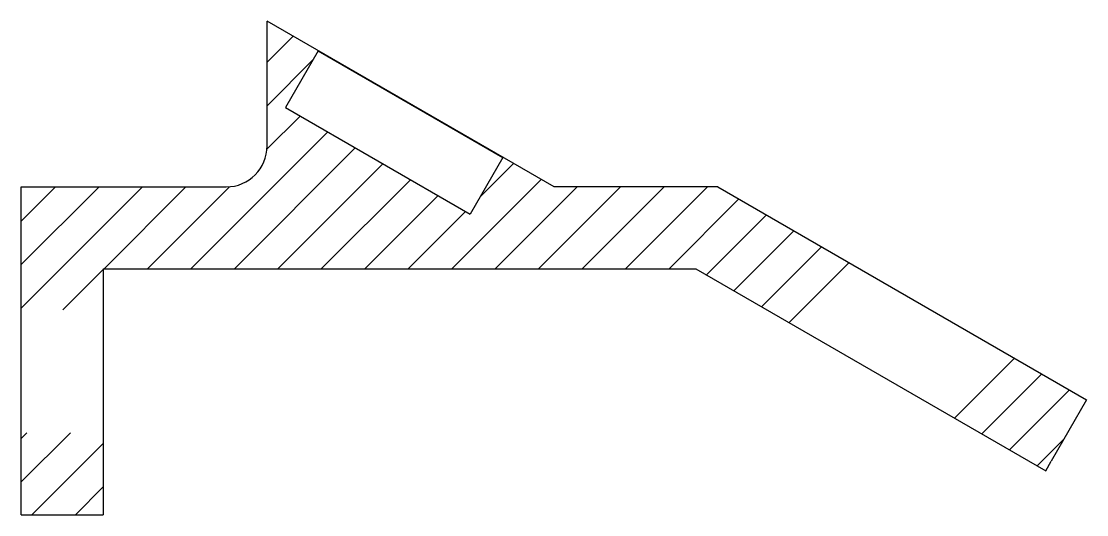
# Model space of a CAD drawing. Header units: inches. Extents: x 854 to 1933, y 441 to 940.
import ezdxf

# ---------------------------------------------------------------- set-up
doc = ezdxf.new("R2010")
doc.units = ezdxf.units.IN
doc.header["$MEASUREMENT"] = 0
doc.layers.add('Interior', color=4, linetype='Continuous')
doc.layers.add('Perimetru', color=6, linetype='Continuous')

msp = doc.modelspace()

# ---------------------------------------------------------------- hatches: boundary and pattern name
at = {"layer": 'Interior'}
h = msp.add_hatch(dxfattribs=at)
h.set_pattern_fill('ANSI31', color=256, scale=249.036346)
h.set_pattern_definition([(45, (264.94, -4517.186), (-22.01191, 22.01191), [])])
h.paths.add_polyline_path([(1559.2, 772.7), (1393.2, 772.7), (1341.4, 802.6), (1308.2, 745.1), (1121.2, 853), (1154.4, 910.5), (1102.6, 940.4), (1102.6, 814.2, -0.414214), (1061.1, 772.7), (853.6, 772.7), (853.6, 648.1), (936.6, 648.1), (936.6, 689.7), (1537, 689.7), (1650.5, 624.1), (1692.1, 696)])
h.paths.add_polyline_path([(1932.7, 557), (1835.8, 612.9), (1794.3, 541.1), (1891.2, 485.1), (1896.8, 494.7)])
h.paths.add_polyline_path([(936.6, 523.6), (853.6, 523.6), (853.6, 440.6), (936.6, 440.6)])

# ---------------------------------------------------------------- linework, layer by layer
at = {"layer": 'Perimetru'}
for p, q in [((1102.6, 814.2), (1102.6, 940.4)), ((1393.2, 772.7), (1102.6, 940.4)), ((1154.4, 910.5), (1121.2, 853)), ((1154.4, 910.5), (1341.4, 802.6)), ((1121.2, 853), (1308.2, 745.1)), ((1341.4, 802.6), (1308.2, 745.1)), ((853.6, 440.6), (853.6, 772.7)), ((853.6, 772.7), (1061.1, 772.7)), ((1559.2, 772.7), (1393.2, 772.7)), ((1559.2, 772.7), (1932.7, 557)), ((936.6, 689.7), (1537, 689.7)), ((936.6, 689.7), (936.6, 440.6)), ((1537, 689.7), (1891.2, 485.1)), ((853.6, 523.6), (853.6, 565.1)), ((1932.7, 557), (1896.8, 494.7)), ((1891.2, 485.1), (1896.8, 494.7)), ((853.6, 440.6), (936.6, 440.6))]:
    msp.add_line(p, q, dxfattribs=at)
msp.add_arc((1061.1, 814.2), 41.5, 270, 0, dxfattribs=at)

doc.saveas('drawing.dxf')
